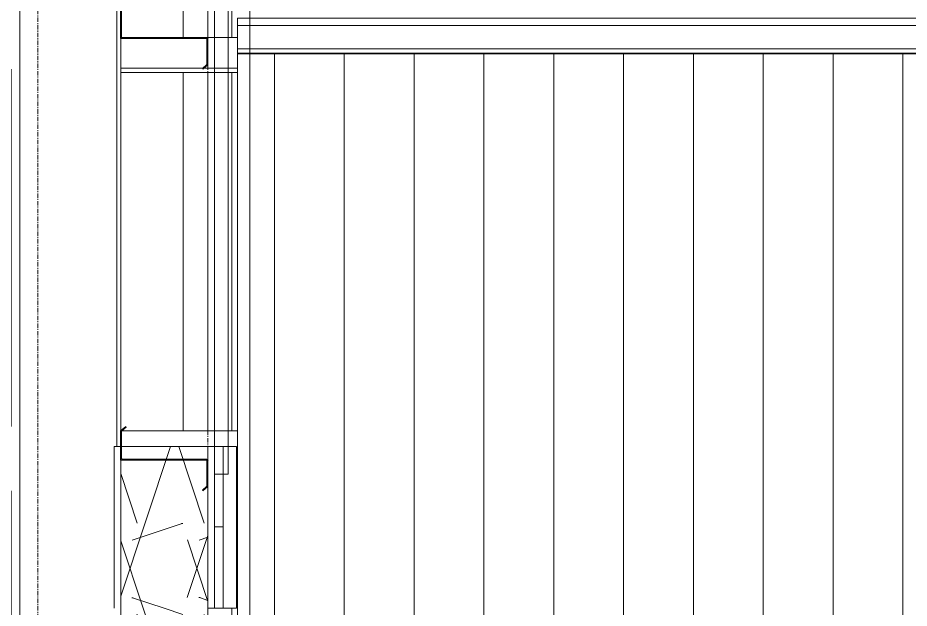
# Model space of a CAD drawing. Header units: inches. Extents: x -23565 to -21, y -324 to 853.
# Drawn here: x -11249.7 to -11147.6, y 176 to 243.6 of the extents above; entities that cross this region are included whole.
import ezdxf

# ---------------------------------------------------------------- set-up
doc = ezdxf.new("R2010")
doc.units = ezdxf.units.IN
doc.header["$MEASUREMENT"] = 0
doc.linetypes.add('Grid Line 1_2_', pattern=[0.875, 0.5, -0.125, 0.125, -0.125])
for name, color, linetype, lineweight in [('A-GLAZ-CWMG', 51, 'Continuous', 13), ('A-WALL', 113, 'Continuous', 13), ('A-WALL-PATT', 111, 'Continuous', 25), ('G-ANNO-SYMB', 111, 'Continuous', 9), ('S-BEAM', 12, 'Continuous', 13), ('S-COLS', 52, 'Continuous', 13), ('S-GRID', 1, 'Continuous', 9)]:
    doc.layers.add(name, color=color, linetype=linetype, lineweight=lineweight)
pattern_1 = [(161.57, (22064.818, 66.235), (-7.6802237, -0.0009796), [0, -54.643, 6.067, 0]), (18.43, (22062.898, 66.235), (-7.6802237, 0.0009796), [0, -54.643, 6.067, 0]), (108.43, (22064.818, 66.235), (3.8382953, -19.20136532), [18.211, -42.499]), (71.57, (22062.898, 66.235), (3.8382953, 19.20136532), [18.211, -42.499])]

# ---------------------------------------------------------------- blocks, each defined once
blk = doc.blocks.new('Rectangular Mullion - Profile_Polycarbonate_Upper and left-1767694-Building Section - North_South looking East _ Lounge')
at = {"layer": 'A-GLAZ-CWMG', "color": 8, "lineweight": 9}
for p, q in [((22372.3, 241.3), (22372.3, 337.63)), ((22369.55, 286.42), (22369.55, 241.3)), ((22369.55, 237.31), (22369.55, 196.3)), ((22372.3, 196.3), (22372.3, 237.31)), ((22372.3, 175.13), (22372.3, 176))]:
    blk.add_line(p, q, dxfattribs=at)
blk = doc.blocks.new('Girt_C - 8_D-1757324-Building Section - North_South looking East _ Lounge')
at = {"layer": 'S-BEAM', "color": 8, "lineweight": 9}
for p, q in [((22359.74, 241.3), (22359.62, 241.3)), ((22370.3, 241.3), (22369.37, 241.3)), ((22372.93, 241.3), (22371.88, 241.3)), ((22359.55, 237.8), (22368.94, 237.8)), ((22359.55, 237.31), (22370.3, 237.31)), ((22369.11, 237.8), (22370.3, 237.8)), ((22371.88, 237.8), (22372.93, 237.8)), ((22371.88, 237.31), (22372.93, 237.31))]:
    blk.add_line(p, q, dxfattribs=at)
at = {"layer": 'S-BEAM', "color": 10, "lineweight": 9}
for p, q in [((22371.88, 241.3), (22370.3, 241.3)), ((22370.3, 237.8), (22371.88, 237.8)), ((22370.3, 237.31), (22371.88, 237.31))]:
    blk.add_line(p, q, dxfattribs=at)
blk = doc.blocks.new('Girt_C - 8_D-1757323-Building Section - North_South looking East _ Lounge')
at = {"layer": 'S-BEAM', "color": 8, "lineweight": 9}
for p, q in [((22370.3, 196.3), (22359.69, 196.3)), ((22372.93, 196.3), (22371.88, 196.3)), ((22372.8, 192.8), (22372.93, 192.8)), ((22372.8, 192.31), (22372.93, 192.31))]:
    blk.add_line(p, q, dxfattribs=at)
at = {"layer": 'S-BEAM', "color": 10, "lineweight": 9}
blk.add_line((22371.88, 196.3), (22370.3, 196.3), dxfattribs=at)
blk = doc.blocks.new('Girt_Z - 10_D-1732176-Building Section - North_South looking East _ Lounge')
at = {"layer": 'S-BEAM', "color": 7}
for p, q in [((22360.13, 196.79), (22359.55, 196.31)), ((22359.55, 196.31), (22359.55, 192.94)), ((22359.66, 196.26), (22360.2, 196.71)), ((22359.66, 193.12), (22359.66, 196.26)), ((22360.2, 196.71), (22360.13, 196.79)), ((22369.37, 193.05), (22359.74, 193.05)), ((22359.55, 192.94), (22369.37, 192.94)), ((22369.44, 192.86), (22369.44, 189.97)), ((22369.55, 189.92), (22369.55, 192.86)), ((22369.44, 189.97), (22368.91, 189.52)), ((22368.91, 189.52), (22368.98, 189.44)), ((22368.98, 189.44), (22369.55, 189.92))]:
    blk.add_line(p, q, dxfattribs=at)
for centre, radius, start, end in [((22359.74, 193.13), 0.0782, 183.0424, 270), ((22369.37, 192.86), 0.187, 360, 90), ((22369.37, 192.86), 0.0782, 2.1227, 90)]:
    blk.add_arc(centre, radius, start, end, dxfattribs=at)
blk = doc.blocks.new('Girt_Z - 10_D-V99-Building Section - North_South looking East _ Lounge')
at = {"layer": 'S-BEAM', "lineweight": 9}
h = blk.add_hatch(dxfattribs=at)
h.set_pattern_fill('FP_42', color=8, style=0, pattern_type=2)
h.set_pattern_definition([(45, (22063.858, 65.275), (-19.007, 19.007), []), (45, (22063.858, 94.075), (-19.007, 19.007), [])])
h.paths.add_polyline_path([(22368.98, 237.69), (22369.55, 238.17), (22369.55, 241.11), (22369.44, 241.11), (22369.44, 238.22), (22368.91, 237.77)], flags=0)
h.paths.add_polyline_path([(22359.55, 241.19), (22369.37, 241.19), (22369.37, 241.3), (22359.74, 241.3)], flags=0)
h.paths.add_polyline_path([(22359.55, 241.19), (22359.66, 241.37), (22359.66, 244.51), (22360.2, 244.96), (22360.13, 245.04), (22359.55, 244.56), (22359.55, 242.52)], flags=0)
at = {"layer": 'S-BEAM', "color": 7}
for p, q in [((22360.13, 245.04), (22359.55, 244.56)), ((22359.55, 244.56), (22359.55, 241.19)), ((22359.66, 244.51), (22360.2, 244.96)), ((22359.66, 241.37), (22359.66, 244.51)), ((22360.2, 244.96), (22360.13, 245.04)), ((22359.55, 241.19), (22369.37, 241.19)), ((22369.37, 241.3), (22359.74, 241.3)), ((22369.44, 241.11), (22369.44, 238.22)), ((22369.55, 238.17), (22369.55, 241.11)), ((22369.44, 238.22), (22368.91, 237.77)), ((22368.98, 237.69), (22369.55, 238.17)), ((22368.91, 237.77), (22368.98, 237.69))]:
    blk.add_line(p, q, dxfattribs=at)
for centre, radius, start, end in [((22359.74, 241.38), 0.0782, 183.0424, 270), ((22369.37, 241.11), 0.187, 360, 90), ((22369.37, 241.11), 0.0782, 2.1227, 90)]:
    blk.add_arc(centre, radius, start, end, dxfattribs=at)

msp = doc.modelspace()

# ---------------------------------------------------------------- hatches: boundary and pattern name
at = {"layer": 'A-WALL-PATT', "lineweight": 9}
h = msp.add_hatch(dxfattribs=at)
h.set_pattern_fill('FP_44', color=8, style=0, pattern_type=2)
h.set_pattern_definition([(90, (22233.678, 0), (-19.685, 1e-15), [])])
h.paths.add_polyline_path([(-11361.0813, 2.75), (-11249.9563, 2.75), (-11249.9563, 47.6976), (-11361.0813, 47.6976)], flags=0)
h.paths.add_polyline_path([(-11237.9563, 2.75), (-11227.9563, 2.75), (-11227.9563, 47.5717), (-11237.9563, 47.5717), (-11237.9563, 37.4517)], flags=0)
h.paths.add_polyline_path([(-11227.9563, 51.5547), (-11227.9563, 96.3203), (-11237.9563, 96.3203), (-11237.9563, 51.5547)], flags=0)
h.paths.add_polyline_path([(-11249.9563, 55.0524), (-11249.9563, 96.3226), (-11361.0813, 96.3226), (-11361.0813, 55.0524), (-11260.7746, 55.0524)], flags=0)
h.paths.add_polyline_path([(-11227.9563, 100.3033), (-11227.9563, 144.875), (-11228.0657, 144.8709), (-11228.0657, 146.5), (-11237.847, 146.5), (-11237.847, 144.8721), (-11237.9563, 144.7969), (-11237.9563, 100.3033)], flags=0)
h.paths.add_polyline_path([(-11338.2421, 103.6774), (-11249.9563, 103.6774), (-11249.9563, 141.1898), (-11361.0813, 141.1898), (-11361.0813, 103.6774)], flags=0)
h.paths.add_polyline_path([(-11228.1438, 144.6875), (-11237.7689, 144.6875), (-11237.7689, 144.7969), (-11228.1438, 144.7969)], flags=0)
h.paths.add_polyline_path([(-11260.7746, 148.5446), (-11249.9563, 148.5446), (-11249.9563, 189.4398), (-11361.0813, 189.4398), (-11361.0813, 148.5446), (-11338.2421, 148.5446)], flags=0)
h.paths.add_polyline_path([(-11227.9563, 196.2969), (-11227.9563, 237.3139), (-11237.9563, 237.3139), (-11237.9563, 196.3125), (-11237.3818, 196.7946), (-11237.3115, 196.7108), (-11237.8048, 196.2969), (-11237.3115, 196.2969)], flags=0)
h.paths.add_polyline_path([(-11338.2421, 196.7946), (-11249.9563, 196.7946), (-11249.9563, 237.6898), (-11361.0813, 237.6898), (-11361.0813, 196.7946)], flags=0)
h.paths.add_polyline_path([(-11231.7243, 241.2969), (-11227.9563, 241.2969), (-11227.9563, 286.4219), (-11228.5309, 285.9398), (-11228.6012, 286.0236), (-11228.0657, 286.4729), (-11228.0657, 289.3622), (-11227.9563, 289.4375), (-11227.9563, 335.264), (-11237.9563, 335.6807), (-11237.9563, 292.8125), (-11237.3818, 293.2946), (-11237.3115, 293.2108), (-11237.847, 292.7615), (-11237.8911, 289.5469), (-11237.9563, 289.3622), (-11237.9563, 244.5625), (-11237.3818, 245.0446), (-11237.3115, 244.9608), (-11237.847, 244.5115), (-11237.7689, 241.2969)], flags=0)
h.paths.add_polyline_path([(-11260.7746, 245.0446), (-11249.9563, 245.0446), (-11249.9563, 285.9398), (-11361.0813, 285.9398), (-11361.0813, 245.0446), (-11338.2421, 245.0446)], flags=0)
h.paths.add_polyline_path([(-11228.1438, 289.4375), (-11237.847, 289.5013), (-11237.7689, 289.5469), (-11228.1438, 289.5469)], flags=0)
h.paths.add_polyline_path([(-11260.7746, 293.2946), (-11249.9563, 293.2946), (-11249.9563, 336.1807), (-11361.0813, 340.8109), (-11361.0813, 293.2946), (-11338.2421, 293.2946)], flags=0)
h.paths.add_polyline_path([(-11226.3245, 345.4151), (-11225.2688, 346.4277), (-11226.8313, 346.4769), (-11226.8313, 345.4362)], flags=0)
h = msp.add_hatch(dxfattribs=at)
h.set_pattern_fill('FP_41', color=8, style=0, pattern_type=2)
h.set_pattern_definition([(270, (23131.654, 100.524), (8, 5e-16), [])])
h.paths.add_polyline_path([(-10799.2063, 157.3845), (-10799.2063, 158.5001), (-10801.7063, 158.5001), (-10801.7063, 239.4558), (-10802.2063, 239.4558), (-10802.2063, 237.7969), (-10802.7809, 237.3148), (-10802.8512, 237.3986), (-10802.3157, 237.8479), (-10802.3157, 239.4558), (-10810.097, 239.4558), (-10810.097, 237.8479), (-10809.5604, 237.3977), (-10809.6307, 237.3139), (-10810.2063, 237.8479), (-10810.2063, 239.4558), (-11224.5813, 239.4558), (-11224.5813, 175.1085), (-11141.9563, 171.6658), (-11141.9563, 187.2032), (-11142.0813, 187.2032), (-11142.0813, 233.3282), (-11141.9563, 233.3282), (-11141.9563, 238.4532), (-11026.0813, 238.4532), (-11026.0813, 170.8282), (-11028.9375, 170.8282), (-11028.9375, 167.8519), (-11050.4221, 167.8519), (-10801.7063, 157.4887)], flags=0)
h.paths.add_polyline_path([(-10877.6438, 163.1265), (-10918.7063, 163.1265), (-10918.7063, 222.7515), (-10859.2063, 222.7515), (-10859.2063, 163.1265), (-10877.4328, 163.1265)], flags=0)
h.paths.add_polyline_path([(-10809.6307, 168.5717), (-10810.2063, 169.1057), (-10810.2063, 172.3672), (-10810.097, 172.3713), (-10810.0188, 169.0402), (-10809.5604, 168.6555)], flags=0)
h.paths.add_polyline_path([(-10802.7809, 168.5726), (-10802.8512, 168.6564), (-10802.3157, 169.1057), (-10802.3157, 172.3701), (-10802.2063, 172.3672), (-10802.2063, 169.0547), (-10802.3938, 168.8974)], flags=0)
h.paths.add_polyline_path([(-11085.5625, 169.316), (-11085.5625, 170.8282), (-11121.8549, 170.8282), (-11086.4727, 169.354)], flags=0)
h.paths.add_polyline_path([(-10802.8512, 172.4453), (-10810.0189, 172.4453), (-10810.0189, 172.5547), (-10802.3938, 172.5547), (-10802.3938, 172.4453), (-10802.7809, 172.4453)], flags=0)
h.paths.add_polyline_path([(-10809.6307, 192.3139), (-10810.2063, 192.8479), (-10810.2063, 196.1094), (-10810.097, 196.1135), (-10810.097, 192.8479), (-10809.5604, 192.3977)], flags=0)
h.paths.add_polyline_path([(-10802.7809, 192.3148), (-10802.8512, 192.3986), (-10802.3157, 192.8479), (-10802.3157, 196.1122), (-10802.2063, 196.1094), (-10802.2063, 192.7969), (-10802.3206, 192.701)], flags=0)
h.paths.add_polyline_path([(-10810.0189, 196.1875), (-10810.0188, 196.2969), (-10802.3938, 196.2969), (-10802.3938, 196.1875)], flags=0)
h = msp.add_hatch(dxfattribs=at)
h.set_pattern_fill('FP_40', color=8, style=0, pattern_type=2)
h.set_pattern_definition(pattern_1)
h.paths.add_polyline_path([(-11237.9563, 176), (-11227.9563, 176), (-11227.9563, 194.5), (-11237.9563, 194.5), (-11237.9563, 183.9305)], flags=0)
h = msp.add_hatch(dxfattribs=at)
h.set_pattern_fill('FP_45', color=8, style=0, pattern_type=2)
h.set_pattern_definition([(0, (22063.858, 65.275), (0, 24), []), (90, (22063.858, 65.275), (-24, 1e-15), [])])
h.paths.add_polyline_path([(-11227.2063, 176), (-11226.2063, 176), (-11226.2063, 194.5), (-11227.2063, 194.5), (-11227.2063, 183.9305)], flags=0)
h = msp.add_hatch(dxfattribs=at)
h.set_pattern_fill('FP_40', color=8, style=0, pattern_type=2)
h.set_pattern_definition(pattern_1)
h.paths.add_polyline_path([(-11237.9563, 146.5), (-11227.9563, 146.5), (-11227.9563, 176), (-11237.9563, 176), (-11237.9563, 154.6347)], flags=0)

# ---------------------------------------------------------------- linework, layer by layer
at = {"layer": 'A-WALL', "color": 7}
for p, q in [((-11227.2063, 336.7788), (-11227.2063, 191.3398)), ((-11225.6315, 191.3398), (-11225.6315, 336.7788)), ((-11238.7063, 194.5), (-11238.7063, 176)), ((-11224.7063, 194.5), (-11238.7063, 194.5)), ((-11237.9563, 146.5), (-11237.9563, 194.5)), ((-11227.9563, 146.5), (-11227.9563, 194.5)), ((-11227.2063, 176), (-11227.2063, 194.5)), ((-11226.2063, 176), (-11226.2063, 194.5)), ((-11224.7063, 176), (-11224.7063, 194.5)), ((-11227.2063, 191.3398), (-11225.6315, 191.3398)), ((-11227.9563, 176), (-11224.7063, 176))]:
    msp.add_line(p, q, dxfattribs=at)
at = {"layer": 'A-WALL', "color": 8, "lineweight": 9}
for p, q in [((-11224.5813, 243.5), (-11224.5813, 175.1085)), ((-10799.2063, 243.5), (-11224.5813, 243.5)), ((-10813.3938, 242.6877), (-11224.5813, 242.6877)), ((-10813.3938, 240), (-11224.5813, 240)), ((-10813.8938, 239.5), (-11224.5813, 239.5)), ((-10810.2063, 239.4558), (-11224.5813, 239.4558))]:
    msp.add_line(p, q, dxfattribs=at)
at = {"layer": 'G-ANNO-SYMB'}
msp.add_line((-11223.1522, 545.1571), (-11223.1522, -79.6608), dxfattribs=at)
at = {"layer": 'S-COLS', "color": 8, "lineweight": 9}
for p, q in [((-11249.5228, 336.1626), (-11249.5228, 0)), ((-11238.3899, 194.5), (-11238.3899, 335.6987)), ((-11237.9563, 241.1875), (-11237.9563, 196.3125))]:
    msp.add_line(p, q, dxfattribs=at)
at = {"layer": 'S-GRID', "linetype": 'Grid Line 1_2_'}
for p, q in [((-11247.4563, -273.1608), (-11247.4563, 738.6571)), ((-11237.9563, -273.1608), (-11237.9563, 738.6571)), ((-11237.9563, -273.1608), (-11237.9563, 738.6571)), ((-11227.9563, -273.1608), (-11227.9563, 738.6571))]:
    msp.add_line(p, q, dxfattribs=at)

# ---------------------------------------------------------------- block references
at = {"layer": 'A-GLAZ-CWMG', "color": 8, "lineweight": 9}
msp.add_blockref('Rectangular Mullion - Profile_Polycarbonate_Upper and left-1767694-Building Section - North_South looking East _ Lounge', (-33597.5092, 0), dxfattribs=at)
at = {"layer": 'S-BEAM', "color": 8, "lineweight": 9}
for name in ['Girt_Z - 10_D-V99-Building Section - North_South looking East _ Lounge', 'Girt_C - 8_D-1757324-Building Section - North_South looking East _ Lounge', 'Girt_Z - 10_D-1732176-Building Section - North_South looking East _ Lounge', 'Girt_C - 8_D-1757323-Building Section - North_South looking East _ Lounge']:
    msp.add_blockref(name, (-33597.5092, 0), dxfattribs=at)

doc.saveas('drawing.dxf')
